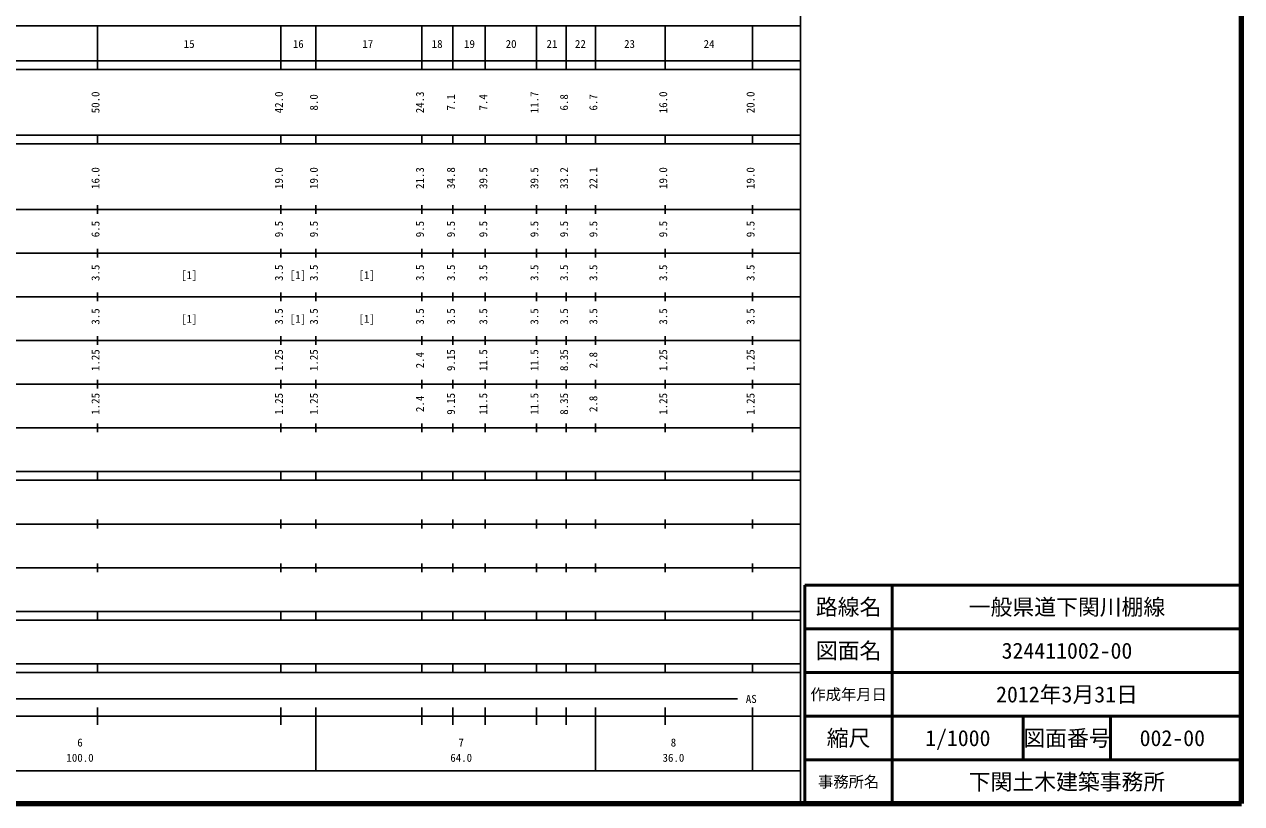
# Model space of a CAD drawing. Units: millimetres on the paper, enlarged 1000 times. Extents: x 40000 to 680000, y 20000 to 380000.
# Drawn here: x 401249 to 680000, y 20000 to 198357 of the extents above; entities that cross this region are included whole.
import ezdxf
from ezdxf.enums import TextEntityAlignment as Align

# ---------------------------------------------------------------- set-up
doc = ezdxf.new("R2010")
doc.units = ezdxf.units.MM
doc.header["$LTSCALE"] = 1000
for name, color, linetype, lineweight in [('M-TTL', 2, 'Continuous', 140), ('M-TTL-BAND', 7, 'Continuous', 25), ('M-TTL-FRAM', 2, 'Continuous', 50), ('M-TTL-LINE', 7, 'Continuous', 50)]:
    doc.layers.add(name, color=color, linetype=linetype, lineweight=lineweight)
doc.layers.add('M-TTL-TXT', color=7, linetype='Continuous')
doc.styles.add('ＭＳ ゴシック', font='')
doc.styles.get('ＭＳ ゴシック').set_extended_font_data('MS Gothic')

msp = doc.modelspace()

# ---------------------------------------------------------------- linework, layer by layer
at = {"layer": 'M-TTL'}
for p, q in [((680000, 20000), (680000, 380000)), ((40000, 20000), (680000, 20000))]:
    msp.add_line(p, q, dxfattribs=at)
at = {"layer": 'M-TTL-BAND'}
for p, q in [((579000, 20000), (579000, 370000)), ((68000, 198000), (579000, 198000)), ((418000, 188000), (418000, 198000)), ((460000, 188000), (460000, 198000)), ((468000, 188000), (468000, 198000)), ((492300, 188000), (492300, 198000)), ((499400, 188000), (499400, 198000)), ((506800, 188000), (506800, 198000)), ((518500, 188000), (518500, 198000)), ((525300, 188000), (525300, 198000)), ((532000, 188000), (532000, 198000)), ((548000, 188000), (548000, 198000)), ((568000, 188000), (568000, 198000)), ((40000, 190000), (579000, 190000)), ((40000, 188000), (579000, 188000)), ((40000, 173000), (579000, 173000)), ((418000, 171000), (418000, 173000)), ((460000, 171000), (460000, 173000)), ((468000, 171000), (468000, 173000)), ((492300, 171000), (492300, 173000)), ((499400, 171000), (499400, 173000)), ((506800, 171000), (506800, 173000)), ((518500, 171000), (518500, 173000)), ((525300, 171000), (525300, 173000)), ((532000, 171000), (532000, 173000)), ((548000, 171000), (548000, 173000)), ((568000, 171000), (568000, 173000)), ((40000, 171000), (579000, 171000)), ((418000, 155000), (418000, 157000)), ((460000, 155000), (460000, 157000)), ((468000, 155000), (468000, 157000)), ((492300, 155000), (492300, 157000)), ((499400, 155000), (499400, 157000)), ((506800, 155000), (506800, 157000)), ((518500, 155000), (518500, 157000)), ((525300, 155000), (525300, 157000)), ((532000, 155000), (532000, 157000)), ((548000, 155000), (548000, 157000)), ((568000, 155000), (568000, 157000)), ((40000, 156000), (579000, 156000)), ((46000, 146000), (579000, 146000)), ((418000, 145000), (418000, 147000)), ((460000, 145000), (460000, 147000)), ((468000, 145000), (468000, 147000)), ((492300, 145000), (492300, 147000)), ((499400, 145000), (499400, 147000)), ((506800, 145000), (506800, 147000)), ((518500, 145000), (518500, 147000)), ((525300, 145000), (525300, 147000)), ((532000, 145000), (532000, 147000)), ((548000, 145000), (548000, 147000)), ((568000, 145000), (568000, 147000)), ((418000, 135000), (418000, 137000)), ((460000, 135000), (460000, 137000)), ((468000, 135000), (468000, 137000)), ((492300, 135000), (492300, 137000)), ((499400, 135000), (499400, 137000)), ((506800, 135000), (506800, 137000)), ((518500, 135000), (518500, 137000)), ((525300, 135000), (525300, 137000)), ((532000, 135000), (532000, 137000)), ((548000, 135000), (548000, 137000)), ((568000, 135000), (568000, 137000)), ((52000, 136000), (579000, 136000)), ((46000, 126000), (579000, 126000)), ((418000, 125000), (418000, 127000)), ((460000, 125000), (460000, 127000)), ((468000, 125000), (468000, 127000)), ((492300, 125000), (492300, 127000)), ((499400, 125000), (499400, 127000)), ((506800, 125000), (506800, 127000)), ((518500, 125000), (518500, 127000)), ((525300, 125000), (525300, 127000)), ((532000, 125000), (532000, 127000)), ((548000, 125000), (548000, 127000)), ((568000, 125000), (568000, 127000)), ((52000, 116000), (579000, 116000)), ((418000, 115000), (418000, 117000)), ((460000, 115000), (460000, 117000)), ((468000, 115000), (468000, 117000)), ((492300, 115000), (492300, 117000)), ((499400, 115000), (499400, 117000)), ((506800, 115000), (506800, 117000)), ((518500, 115000), (518500, 117000)), ((525300, 115000), (525300, 117000)), ((532000, 115000), (532000, 117000)), ((548000, 115000), (548000, 117000)), ((568000, 115000), (568000, 117000)), ((46000, 106000), (579000, 106000)), ((418000, 105000), (418000, 107000)), ((460000, 105000), (460000, 107000)), ((468000, 105000), (468000, 107000)), ((492300, 105000), (492300, 107000)), ((499400, 105000), (499400, 107000)), ((506800, 105000), (506800, 107000)), ((518500, 105000), (518500, 107000)), ((525300, 105000), (525300, 107000)), ((532000, 105000), (532000, 107000)), ((548000, 105000), (548000, 107000)), ((568000, 105000), (568000, 107000)), ((40000, 96000), (579000, 96000)), ((418000, 94000), (418000, 96000)), ((460000, 94000), (460000, 96000)), ((468000, 94000), (468000, 96000)), ((492300, 94000), (492300, 96000)), ((499400, 94000), (499400, 96000)), ((506800, 94000), (506800, 96000)), ((518500, 94000), (518500, 96000)), ((525300, 94000), (525300, 96000)), ((532000, 94000), (532000, 96000)), ((548000, 94000), (548000, 96000)), ((568000, 94000), (568000, 96000)), ((40000, 94000), (579000, 94000)), ((49000, 84000), (579000, 84000)), ((418000, 83000), (418000, 85000)), ((460000, 83000), (460000, 85000)), ((468000, 83000), (468000, 85000)), ((492300, 83000), (492300, 85000)), ((499400, 83000), (499400, 85000)), ((506800, 83000), (506800, 85000)), ((518500, 83000), (518500, 85000)), ((525300, 83000), (525300, 85000)), ((532000, 83000), (532000, 85000)), ((548000, 83000), (548000, 85000)), ((568000, 83000), (568000, 85000)), ((40000, 74000), (579000, 74000)), ((418000, 73000), (418000, 75000)), ((460000, 73000), (460000, 75000)), ((468000, 73000), (468000, 75000)), ((492300, 73000), (492300, 75000)), ((499400, 73000), (499400, 75000)), ((506800, 73000), (506800, 75000)), ((518500, 73000), (518500, 75000)), ((525300, 73000), (525300, 75000)), ((532000, 73000), (532000, 75000)), ((548000, 73000), (548000, 75000)), ((568000, 73000), (568000, 75000)), ((40000, 64000), (579000, 64000)), ((40000, 62000), (579000, 62000)), ((418000, 62000), (418000, 64000)), ((460000, 62000), (460000, 64000)), ((468000, 62000), (468000, 64000)), ((492300, 62000), (492300, 64000)), ((499400, 62000), (499400, 64000)), ((506800, 62000), (506800, 64000)), ((518500, 62000), (518500, 64000)), ((525300, 62000), (525300, 64000)), ((532000, 62000), (532000, 64000)), ((548000, 62000), (548000, 64000)), ((568000, 62000), (568000, 64000)), ((40000, 52000), (579000, 52000)), ((418000, 50000), (418000, 52000)), ((460000, 50000), (460000, 52000)), ((468000, 50000), (468000, 52000)), ((492300, 50000), (492300, 52000)), ((499400, 50000), (499400, 52000)), ((506800, 50000), (506800, 52000)), ((518500, 50000), (518500, 52000)), ((525300, 50000), (525300, 52000)), ((532000, 50000), (532000, 52000)), ((548000, 50000), (548000, 52000)), ((568000, 50000), (568000, 52000)), ((40000, 50000), (579000, 50000)), ((71000, 44000), (564582, 44000)), ((418000, 38000), (418000, 42000)), ((460000, 38000), (460000, 42000)), ((468000, 27500), (468000, 42000)), ((492300, 38000), (492300, 42000)), ((499400, 38000), (499400, 42000)), ((506800, 38000), (506800, 42000)), ((518500, 38000), (518500, 42000)), ((525300, 38000), (525300, 42000)), ((532000, 27500), (532000, 42000)), ((548000, 38000), (548000, 42000)), ((568000, 27500), (568000, 42000)), ((40000, 40000), (579000, 40000)), ((68000, 27500), (579000, 27500))]:
    msp.add_line(p, q, dxfattribs=at)
at = {"layer": 'M-TTL-FRAM'}
for p, q in [((680000, 70000), (580000, 70000)), ((580000, 70000), (580000, 20000))]:
    msp.add_line(p, q, dxfattribs=at)
at = {"layer": 'M-TTL-LINE'}
for p, q in [((600000, 70000), (600000, 20000)), ((680000, 60000), (580000, 60000)), ((680000, 50000), (580000, 50000)), ((680000, 40000), (580000, 40000)), ((630000, 40000), (630000, 30000)), ((650000, 40000), (650000, 30000)), ((680000, 30000), (580000, 30000))]:
    msp.add_line(p, q, dxfattribs=at)

# ---------------------------------------------------------------- texts
at = {"layer": 'M-TTL-BAND', "style": 'ＭＳ ゴシック'}
for s, p in [('15', (439000, 192405)), ('16', (463968, 192405)), ('17', (479890, 192405)), ('18', (495784, 192405)), ('19', (503177, 192405)), ('20', (512715, 192405)), ('21', (522065, 192405)), ('22', (528579, 192405)), ('23', (539828, 192405)), ('24', (558050, 192405)), ('[1]', (439000, 139500)), ('[1]', (463885, 139500)), ('[1]', (479664, 139500)), ('[1]', (439000, 129500)), ('[1]', (463885, 129500)), ('[1]', (479664, 129500)), ('AS', (567703, 42500)), ('6', (414000, 32523)), ('7', (501283, 32523)), ('8', (549881, 32523)), ('100.0', (414000, 29033)), ('64.0', (501283, 29033)), ('36.0', (549881, 29033))]:
    msp.add_text(s, height=1833, dxfattribs=at).set_placement(p, align=Align.BOTTOM_CENTER)
for s, p in [('50.0', (419000, 180500)), ('42.0', (461000, 180500)), ('8.0', (469000, 180500)), ('24.3', (493300, 180500)), ('7.1', (500400, 180500)), ('7.4', (507800, 180500)), ('11.7', (519500, 180500)), ('6.8', (526300, 180500)), ('6.7', (533000, 180500)), ('16.0', (549000, 180500)), ('20.0', (569000, 180500)), ('16.0', (419000, 163174)), ('19.0', (461000, 163174)), ('19.0', (469000, 163174)), ('21.3', (493300, 163174)), ('34.8', (500400, 163174)), ('39.5', (507800, 163174)), ('39.5', (519500, 163174)), ('33.2', (526300, 163174)), ('22.1', (533000, 163174)), ('19.0', (549000, 163174)), ('19.0', (569000, 163174)), ('6.5', (419000, 151500)), ('9.5', (461000, 151500)), ('9.5', (469000, 151500)), ('9.5', (493300, 151500)), ('9.5', (500400, 151500)), ('9.5', (507800, 151500)), ('9.5', (519500, 151500)), ('9.5', (526300, 151500)), ('9.5', (533000, 151500)), ('9.5', (549000, 151500)), ('9.5', (569000, 151500)), ('3.5', (419000, 141500)), ('3.5', (461000, 141500)), ('3.5', (469000, 141500)), ('3.5', (493300, 141500)), ('3.5', (500400, 141500)), ('3.5', (507800, 141500)), ('3.5', (519500, 141500)), ('3.5', (526300, 141500)), ('3.5', (533000, 141500)), ('3.5', (549000, 141500)), ('3.5', (569000, 141500)), ('3.5', (419000, 131500)), ('3.5', (461000, 131500)), ('3.5', (469000, 131500)), ('3.5', (493300, 131500)), ('3.5', (500400, 131500)), ('3.5', (507800, 131500)), ('3.5', (519500, 131500)), ('3.5', (526300, 131500)), ('3.5', (533000, 131500)), ('3.5', (549000, 131500)), ('3.5', (569000, 131500)), ('1.25', (419000, 121500)), ('1.25', (461000, 121500)), ('1.25', (469000, 121500)), ('2.4', (493300, 121500)), ('9.15', (500400, 121500)), ('11.5', (507800, 121500)), ('11.5', (519500, 121500)), ('8.35', (526300, 121500)), ('2.8', (533000, 121500)), ('1.25', (549000, 121500)), ('1.25', (569000, 121500)), ('1.25', (419000, 111500)), ('1.25', (461000, 111500)), ('1.25', (469000, 111500)), ('2.4', (493300, 111500)), ('9.15', (500400, 111500)), ('11.5', (507800, 111500)), ('11.5', (519500, 111500)), ('8.35', (526300, 111500)), ('2.8', (533000, 111500)), ('1.25', (549000, 111500)), ('1.25', (569000, 111500))]:
    msp.add_text(s, height=1833, rotation=90, dxfattribs=at).set_placement(p, align=Align.BOTTOM_CENTER)
at = {"layer": 'M-TTL-TXT', "style": 'ＭＳ ゴシック'}
for s, height, p in [('路線名', 3666, (590000, 65000)), ('路線名', 3666, (590000, 65000)), ('一般県道下関川棚線', 3666, (640000, 65000)), ('図面名', 3666, (590000, 55000)), ('図面名', 3666, (590000, 55000)), ('324411002-00', 3666, (640000, 55000)), ('作成年月日', 2566, (590000, 45000)), ('作成年月日', 2566, (590000, 45000)), ('2012年3月31日', 3666, (640000, 45000)), ('縮尺', 3666, (590000, 35000)), ('縮尺', 3666, (590000, 35000)), ('1/1000', 3666, (615000, 35000)), ('図面番号', 3666, (640000, 35000)), ('図面番号', 3666, (640000, 35000)), ('002-00', 3666, (664125, 35000)), ('事務所名', 2566, (590000, 25000)), ('事務所名', 2566, (590000, 25000)), ('下関土木建築事務所', 3666, (640000, 25000))]:
    msp.add_text(s, height=height, dxfattribs=at).set_placement(p, align=Align.MIDDLE_CENTER)

doc.saveas('drawing.dxf')
